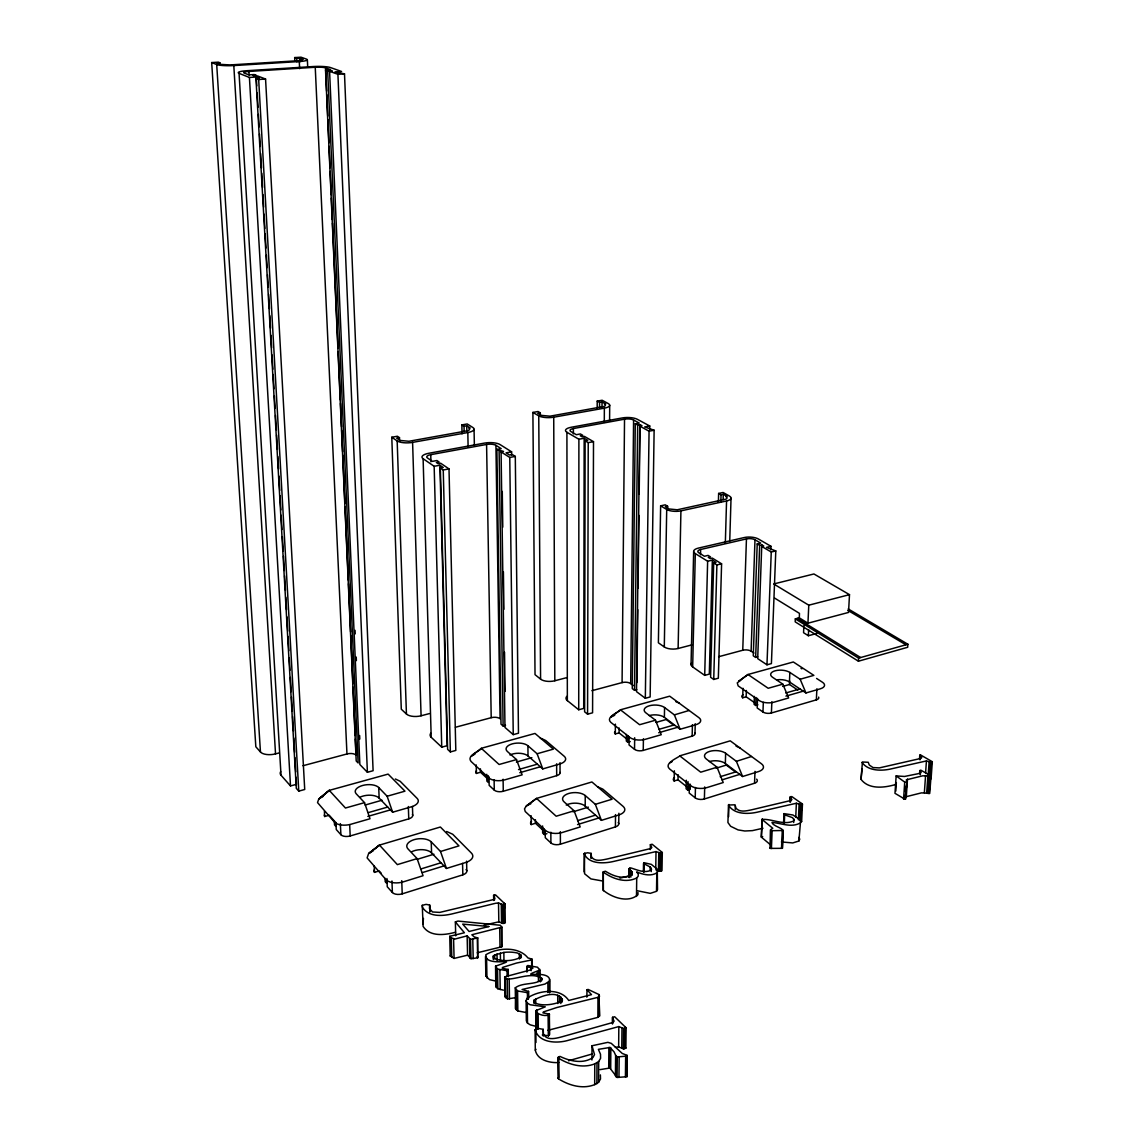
<?xml version="1.0" encoding="UTF-8"?>
<svg xmlns="http://www.w3.org/2000/svg" width="1144" height="1144" viewBox="0 0 1144 1144"><rect width="100%" height="100%" fill="white"/><g stroke="black" fill="none" stroke-linecap="round" stroke-linejoin="round"><path stroke-width="1.5" d="M578.893 439.239L584.155 438.266L583.712 708.408L578.721 709.766L578.893 439.239L566.909 432.26A11.225 3.675 0.1 0 1 571.185 427.27L622.264 417.946A11.025 3.561 0.6 0 1 637.351 419.305L649.735 425.997L649.678 429.572M603.346 881.123L590.962 878.921L584.598 873.759L584.141 853.624L587.601 852.766L591.105 853.367L591.391 856.627C594.637 862.304 602.345 859.916 607.45 858.944L650.836 848.505L651.808 847.532L650.378 844.658L652.18 844.258L662.304 852.494L661.99 870.67L659.859 871.213L655.726 869.74M584.155 438.266L587.744 440.34L585.113 440.826L584.613 711.797L587.573 714.171L592.578 712.798L593.507 441.656L584.427 436.407L582.139 436.836L580.265 435.75L582.725 435.292L580.394 433.948L576.304 434.706L570.842 431.531A6.735 2.202 0.1 0 1 573.387 428.542L624.524 419.176A6.621 2.131 0.6 0 1 633.59 419.991L639.21 423.051L635.277 423.781L632.274 688.602L634.548 690.318L636.793 689.703M584.741 853.024L584.098 871.857M597.568 786.786L602.817 789.131L623.108 806.391A12.083 6.192 -0.4 0 1 618.918 814.914L601.429 820.348L585.213 806.12L585.227 795.538A12.141 6.149 -1.1 0 0 568.711 793.478A12.141 6.149 -1.1 0 0 564.106 801.887L574.102 810.781L580.18 826.94L562.247 832.503A12.341 6.406 -1.6 0 1 545.416 830.329L525.239 811.525L524.495 808.865L526.283 806.048L536.55 798.412L591.906 781.967L612.097 799.213L595.338 804.318L585.227 795.538M586.815 997.153L587.029 989.774L588.087 989.417L599.041 994.579L599.527 1016.115L597.254 1017.531L547.862 1030.344M587.573 714.171L588.231 442.656L585.113 440.826M591.091 858.343L591.105 853.367M591.248 857.928L591.262 854.611M591.948 1059.973L592.02 1045.759L607.864 1042.341L611.282 1043.357L622.25 1053.452L627.026 1055.34L626.912 1076.718L617.088 1077.448L609.866 1068.024L600.028 1069.626M597.182 408.236L597.211 401.115L602.144 400.257L608.208 403.532A10.782 3.389 0.4 0 1 604.361 408.151L604.289 422.408M592.02 1045.759L594.508 1054.582L592.964 1057.514C583.125 1064.277 569.941 1061.203 559.974 1056.398L557.986 1057.456L558.429 1078.806C569.026 1085.427 582.553 1089.488 594.68 1084.626L594.766 1063.863L598.698 1061.503L600.6 1058.3L600.5 1054.239L598.383 1049.348L610.024 1047.461L614.071 1051.894L616.044 1056.155L615.858 1076.819M599.527 407.736L599.556 402.388L597.211 401.115M594.68 1084.626L596.882 1083.554L596.982 1062.79M597.883 1017.331L597.969 997.339L599.628 996.138M596.882 1083.554L598.598 1082.253L598.698 1061.503M599.041 994.579L599.527 1016.115M602.001 407.293L602.03 401.959L599.556 402.388M637.708 890.833L650.278 893.364L656.513 891.319L657.514 889.646L657.285 869.24L651.308 864.364L643.743 862.647L644.143 863.849L650.207 867.009L651.522 869.354L650.879 870.255C644.286 873.515 637.036 869.74 630.63 867.867L629.057 868.696L632.131 872.057L631.216 875.06C622.822 879.793 612.884 875.904 605.433 871.242L603.288 871.785L603.174 890.232C612.069 897.568 628.228 903.388 637.937 894.722L638.009 892.577M603.388 890.718L603.288 871.785M609.595 421.307L609.695 405.233M608.722 1068.024L608.865 1047.446M609.866 1068.024L610.024 1047.461M610.696 1068.496L610.853 1047.918M612.498 1024.037L612.54 1017.302L614.657 1016.744L626.097 1027.784L625.882 1048.119L623.394 1048.862L618.647 1046.903L615.358 1047.346M612.669 1023.294L612.54 1017.302M627.198 739.353L619.076 732.889L615.3 733.962L615.386 724.123M545.23 830.587L545.273 837.708L550.908 842.956A6.964 3.661 -1.6 0 0 560.403 844.186L615.415 826.912L615.515 814.585M615.429 1075.932L615.615 1055.283M619.076 732.889L619.118 727.984M618.761 823.794L618.861 813.255M617.088 1077.448L617.274 1056.784L616.044 1056.155M618.647 1046.903L618.832 1026.568L568.525 1040.254C557.314 1043.657 538.938 1043.256 535.106 1029.729L539.182 1028.57L543.228 1029.357L543.4 1033.747C546.503 1041.154 556.098 1038.323 561.99 1036.793L612.912 1022.464L614.085 1021.149L612.698 1018.246M591.92 690.69L622.079 682.596L624.524 419.176M618.961 1077.448L619.161 1056.77L627.141 1056.055M621.778 1048.204L621.978 1027.87L618.832 1026.568M626.397 734.477L626.326 741.069L627.856 742.284L630.23 741.598M623.394 1048.862L623.609 1028.513L621.978 1027.87M624.638 1048.805L624.853 1028.47L626.097 1027.784M627.856 742.284L627.927 735.692M625.21 1038.795L625.325 1026.94M625.425 1076.962L625.654 1056.298M629.128 736.693L629.043 744.959L634.534 749.349A6.335 3.06 0.2 0 0 643.243 750.407L692.149 736.121A6.22 2.96 1.1 0 0 694.894 733.147M633.347 685.585L630.687 683.583L633.59 419.991M627.026 1055.34L626.912 1076.718M628.957 877.062L629.057 868.696M629.257 877.605L629.343 869.24M629.529 876.476L629.615 868.124M630.844 877.162L630.916 870.47M632.089 875.403L632.131 872.057M634.548 690.318L637.666 425.082L635.277 423.781M634.534 749.349L634.663 737.737M637.666 425.082L640.039 424.638L641.956 425.697L639.753 426.097L636.507 691.648L645.33 698.283L650.149 696.953L654.125 430.23L644.687 426.941L649.735 425.997M636.879 682.582L637.766 609.652M638.037 588.302L638.924 515.372M639.181 494.022L640.039 424.638M636.493 896.453L636.722 877.949L638.18 876.232L638.252 874.116L636.665 871.928C642.914 874.445 650.607 876.647 656.813 872.886L657.829 871.242M643.243 750.407L643.414 738.781M645.33 698.283L649.063 431.188L639.753 426.097M643.386 871.714L643.514 863.377M644.015 872.186L644.143 863.849M650.149 870.341L650.207 867.009M650.307 849.592L650.378 844.658M651.251 871.614L651.293 868.267M667.553 509.809L667.624 506.249L665.265 504.847L660.631 505.834L658.386 642.799L664.292 646.961A9.996 4.319 0.9 0 0 678.12 648.491L691.82 644.901M655.755 868.081L656.027 851.579L613.184 861.532C603.603 863.706 588.674 864.235 584.141 853.624M656.513 891.319L656.813 872.886M658.458 870.727L658.772 852.552L656.027 851.579M659.859 871.213L660.188 853.038L658.772 852.552M664.292 646.961L666.709 509.466L660.631 505.834M660.932 871.185L661.261 852.995L662.304 852.494M664.378 717.345L664.564 707.521A11.054 5.134 0.6 0 0 649.377 705.762A11.054 5.134 0.6 0 0 645.774 712.769L655.512 720.205L661.246 734.705L645.33 739.296A11.211 5.334 0.3 0 1 629.872 737.451L610.81 722.336C604.962 716.888 619.404 712.04 620.763 709.709L669.698 696.181L698.927 717.674A11.011 5.162 1.1 0 1 695.681 724.781L680.122 729.257L664.378 717.345A11.025 5.177 0.5 0 0 649.249 715.572M429.801 911.568L429.672 905.033L426.068 904.375L422.279 905.319L423.108 926.368C429.887 937.093 445.073 935.12 455.569 932.203M687.086 787.029L678.006 779.808L674.145 780.98L674.345 770.784M678.12 648.491L680.923 510.867L726.554 500.972A10.11 3.632 1.6 0 0 729.329 495.981L723.094 492.492L718.632 493.436L718.389 502.302M678.006 779.808L678.12 774.702M686.3 780.222L686.1 788.759L687.773 790.089L690.218 789.346L690.347 784.212M687.773 790.089L687.973 781.538M691.048 664.65L693.65 551.58M689.389 784.455L689.188 793.035L695.209 797.84A6.621 3.346 1.3 0 0 704.389 798.984L754.554 783.24A6.521 3.246 2.2 0 0 756.642 779.15M695.309 553.61L707.635 561.232L712.34 560.117L709.309 674.116L704.704 675.375L692.663 666.909L695.309 553.61A10.439 4.033 1.4 0 1 698.383 548.105L744.129 537.566A10.267 3.904 2 0 1 758.358 538.981L770.999 546.317L770.87 549.878M692.149 736.121L692.42 724.652M694.994 733.533L695.237 723.723M700.514 554.768L700.643 549.492L746.446 538.91A6.163 2.345 2 0 1 754.983 539.768L760.731 543.114L757.214 543.929L753.267 655.827L755.655 657.414L757.728 656.856M695.209 797.84L695.452 787.515M704.704 675.375L707.635 561.232M704.389 798.984L704.704 786.929M712.34 560.117L716.03 562.39L713.67 562.934L710.596 677.262L713.727 679.464L718.332 678.192L721.592 563.806L712.269 558.086L710.224 558.572L708.293 557.385L710.495 556.871L708.093 555.398L704.432 556.256L698.812 552.795A6.263 2.417 1.4 0 1 700.643 549.492M713.727 679.464L716.888 564.922L713.67 562.934M720.849 501.901L721.049 494.794L718.632 493.436M723.122 499.642L723.28 494.322L721.049 494.794M725.325 543.314L726.554 500.972M729.743 541.055L731.03 498.283M725.339 763.477L725.639 753.281A11.554 5.62 1.6 0 0 709.666 751.379A11.554 5.62 1.6 0 0 706.377 759.073L717.045 767.224L723.222 782.539L706.892 787.601A11.726 5.863 1.3 0 1 690.604 785.599L669.698 769.025C663.148 763.334 678.306 757.7 680.036 755.755L730.244 740.84L761.432 763.777A11.526 5.663 2.2 0 1 758.529 771.571L742.585 776.519L725.339 763.477A11.54 5.663 1.6 0 0 709.423 761.546M762.991 828.242L752.394 830.63L744.816 831.002L738.094 829.915L730.644 826.283L727.927 822.536L728.471 805.019L735.049 804.804L735.735 807.764C739.253 812.755 746.245 810.896 751.236 809.895L791.076 800.442L791.877 799.556L790.175 796.953L791.834 796.581L802.459 804.089L801.644 821.564L800.714 822.035L801.515 804.547L802.459 804.089M728.585 816.73L728.971 804.475M735.249 809.437L735.363 805.934M718.604 656.727L742.756 650.25L746.446 538.91M754.711 702.773L746.145 696.796L742.685 697.783L742.999 688.288M746.145 696.796L746.36 690.476M753.91 653.038L751.107 651.179L754.983 539.768M755.655 657.414L759.659 545.359L757.214 543.929M754.382 696.396L754.096 704.361L755.712 705.476L757.9 704.847M755.712 705.476L755.998 697.511M759.659 545.359L761.775 544.859L757.7 658.644L766.966 664.807L771.413 663.591L775.789 550.936L766.48 547.375L770.999 546.317M757.528 698.369L757.171 707.95L762.962 711.997A6.063 2.803 2.4 0 0 771.413 712.984L816.358 699.856A5.977 2.717 3.1 0 0 818.618 697.111M754.554 783.24L754.983 771.342M762.962 711.997L763.32 702.387M766.966 664.807L771.256 552.009L761.761 546.474L763.734 546.003L761.775 544.859M770.713 844.973L761.332 837.122L762.018 819.433C771.828 818.618 783.383 825.568 793.421 821.077L794.136 820.091L792.535 817.66L784.67 814.828L784.026 813.641L792.949 815L799.885 819.633L800.543 821.592L798.884 840.997L792.735 842.928L781.366 841.941M761.332 837.122L762.333 819.032M771.413 712.984L771.857 701.758M782.854 831.474L782.382 848.319L770.398 848.405L770.584 829.657L772.772 828.285L762.018 819.433M770.398 848.405L770.584 829.657M771.413 848.533L772.129 830.701L771.113 830.558M781.524 848.333L782.281 830.501C784.441 828.728 772.386 825.896 771.986 822.422C780.98 823.122 791.09 827.827 799.699 823.265M782.382 848.319L783.154 830.058M816.601 678.435L822.479 682.267A10.568 4.748 3.1 0 1 820.262 688.831L805.962 692.949L789.446 681.938L789.846 672.443A10.596 4.719 2.6 0 0 775.117 670.799A10.596 4.719 2.6 0 0 772.572 677.277L782.811 684.155L788.631 697.954L774.016 702.173A10.739 4.905 2.4 0 1 759.03 700.457L738.152 685.871L737.265 682.868L740.626 680.308M783.554 823.237L784.026 813.641M797.826 690.061L789.489 684.498L789.632 680.923M784.284 823.637L784.67 814.828M849.491 594.651L808.779 605.19L773.701 583.969L813.927 573.973L849.491 594.651L848.533 612.44L807.95 623.194L799.298 617.846L795.323 618.89L795.194 621.864L858.415 661.203L907.678 647.275L907.878 644.244L848.204 608.937M789.946 802.159L790.175 796.953M790.261 801.072L790.418 797.582M790.59 801.787L790.819 796.567M799.298 617.846L799.484 613.384L774.645 598.112M793.693 822.493L793.85 818.961M803.874 625.582L803.56 632.718L808.365 635.735L816.802 633.461M795.752 817.216L796.381 803.245L756.985 812.24C747.518 814.285 733.933 814.456 728.471 805.019M798.383 819.862L799.098 804.132L796.381 803.245M807.95 623.194L808.779 605.19M799.77 820.319L800.5 804.575L799.098 804.132M808.365 635.735L808.636 629.772M801.401 810.51L801.729 803.517M816.358 699.856L816.887 688.788M858.415 661.203L858.586 658.115L795.323 618.89M895.723 784.484C884.641 787.773 868.897 789.803 861.046 779.364L862.433 761.99L868.253 762.29L869.268 764.993L872.986 767.567L879.307 767.896L921.063 758.372L921.721 757.557L920.334 754.811L932.317 761.718L931.102 778.563L930.272 778.978M862.033 768.739L861.046 779.364M931.059 776.004L922.693 775.818L906.291 779.851L906.949 781.81L905.119 799.313L894.98 793.321L896.152 775.918L904.504 776.461L918.146 773.716L920.977 772.5L920.033 770.484L920.92 770.198L931.059 776.004L929.714 793.407L921.492 792.864L905.147 796.953M895.809 791.076L896.353 782.553M903.574 799.227L904.718 782.096L896.152 775.918M905.49 791.82L905.834 786.686M905.119 799.313L906.949 781.81M906.291 786.157L905.791 798.941M906.348 796.11L907.492 779.021M919.547 758.501L919.776 755.154M919.847 759.101L920.091 755.741M919.99 759.831L920.334 754.811M919.805 773.873L920.033 770.484M920.334 774.731L920.448 771.228M924.366 792.577L925.567 775.546M925.61 772.715L926.44 760.932L890.032 769.14C880.68 771.085 868.153 770.899 862.018 762.476M926.654 793.064L927.87 776.032M928.17 775.232L929.128 761.747L926.44 760.932M928.099 793.55L929.328 776.504M929.557 775.646L930.515 762.161L929.128 761.747M929.171 793.564L930.401 776.519M930.515 775.618L931.488 762.133L932.317 761.718M429.643 906.405L429.486 908.608L432.532 911.982L439.782 912.397L493.493 899.584L494.666 898.512L493.607 895.352L495.567 894.908L505.004 903.96L505.291 922.865L502.974 923.465L498.827 921.849L484.069 925.124M549.506 992.706L549.606 979.421C547.461 969.24 515.715 979.207 539.625 970.155L537.594 967.238L527.827 965.507L526.841 966.165L526.812 971.742M549.435 981.137L544.973 984.054L522.079 989.503L528.542 991.462L527.784 992.72L517.588 990.99L515.258 987.83C522.579 982.224 534.491 985.241 541.984 979.693L542.127 978.735C532.546 971.528 518.16 979.049 507.25 979.121L504.69 976.862L529.786 970.126L532.975 968.053L526.769 966.823M542.299 1034.948L548.405 1035.763L549.492 1034.362L549.392 1014.142L542.942 1012.84L543.414 1011.911L556.856 1007.521L597.969 997.339M536.107 1028.356L536.078 1010.581L545.288 1006.82L530.101 1004.761L527.298 1003.031L526.126 1000.757L526.812 998.483C537.995 990.346 560.188 987.215 568.711 1000.471L591.505 994.651L587.029 989.774M549.392 1014.142L549.306 1014.828C545.559 1016.473 538.609 1015.114 535.964 1011.539M455.712 935.821L455.369 921.892L457.986 921.077L500.257 925.239L501.901 927.112L471.843 934.762L474.245 936.922L477.777 937.966L477.692 957.843L470.985 958.701L467.581 955.168L454.082 958.415L450.207 955.984L450.822 955.383M455.369 921.892L464.407 932.76L449.749 936.292L451.294 937.88L454.926 939.052L467.138 935.849L470.556 939.353L477.777 937.966M532.246 959.83L516.545 963.048L502.631 967.395L502.159 968.267L508.251 969.511L507.264 970.77L497.526 969.068L495.567 966.151C522.236 956.842 492.606 966.137 486.586 958.357L485.842 954.754C497.583 947.518 518.747 946.174 527.899 957.9L532.031 959.158L532.317 966.952M503.446 990.161L497.854 988.774L495.895 985.828M496.253 981.18L489.475 979.636L485.871 976.032L485.986 961.847M769.769 847.904L770.899 847.218M493.293 956.026L493.493 958.272C501.901 961.789 513.513 961.403 521.364 956.899L520.677 954.668L517.317 952.981A24.582 14.329 -3.5 0 0 503.846 952.423L494.666 954.983L493.293 956.026L493.35 959.587M534.062 1000.099L534.248 1002.716C542.699 1006.634 553.481 1004.518 561.876 1001.4L562.505 1000.185C557.972 989.717 541.469 995.881 534.062 1000.099L534.091 1003.445M798.884 840.997L799.727 839.296L799.07 837.308M598.598 1082.253L600.5 1078.992L600.385 1074.902M558.744 1062.547C549.849 1063.119 537.322 1060.231 535.292 1050.135L536.021 1049.32M387.13 796.238L404.962 791.176L388.131 774.102L329.272 790.375L318.747 799.113L317.517 802.573L334.434 822.093A12.541 6.263 -5.4 0 0 350.908 824.252L370.012 818.746L364.521 802.645L356.242 793.822A12.312 6.02 -4.7 0 1 362.548 785.499A12.312 6.02 -4.7 0 1 378.721 787.53L387.13 796.238L392.635 812.211L411.268 806.835A12.241 6.077 -4.2 0 0 417.145 798.398L400.171 781.295L395.352 778.978M477.234 952.78L501.73 946.803L501.901 927.112M558.072 1078.163L558.83 1077.391L558.758 1056.684M537.108 753.753L553.381 749.134L535.02 733.447L481.624 748.205C480.151 751.179 466.037 755.44 471.056 761.461L488.788 777.877A11.797 5.791 -2.4 0 0 504.747 779.865L522.136 774.846L516.502 759.587L507.407 751.508A11.612 5.563 -1.9 0 1 512.255 743.872A11.612 5.563 -1.9 0 1 527.927 745.759L537.108 753.753L542.771 768.897L559.759 763.992A11.554 5.62 -1.3 0 0 564.207 756.27L545.745 740.554L541.684 738.609M440.526 851.494L458.973 845.874L440.383 827.012L379.479 845.101L368.568 853.696L367.11 857.9L385.843 879.507A13.127 6.964 -5 0 0 403.274 881.867L423.051 875.718L417.117 858.615L407.965 848.877A12.884 6.692 -4.3 0 1 414.142 839.653A12.884 6.692 -4.3 0 1 431.231 841.87L440.526 851.494L446.46 868.453L465.737 862.476A12.798 6.75 -3.6 0 0 471.442 853.124L452.709 834.248L446.661 831.502M422.88 924.28L423.452 918.432M319.104 798.769L329.272 790.375L345.445 808.021L364.521 802.645M369.126 853.181L379.479 845.101L397.354 864.621L417.117 858.615M471.442 756.055L474.903 754.168M319.419 798.512L329.272 790.375M574.102 810.781L556.184 816.23L536.55 798.412L526.283 806.048M471.585 755.955L481.281 748.305L499.113 764.492L516.502 759.587M669.941 762.819L672.086 761.661M610.71 717.159L614.7 715.257M369.297 853.038L379.479 845.101M611.039 716.931L620.448 709.809L639.596 724.71L655.512 720.205M369.469 852.895L373.158 850.864M319.648 798.298L323.066 796.438M516.116 997.568L507.536 998.941L504.99 996.653L505.905 996.052M526.926 805.548L530.845 803.76M742.985 694.794L742.799 694.894A5.977 2.731 2.1 0 0 741.956 696.925L742.685 697.783M636.722 877.949C625.897 883.454 612.769 878.921 603.503 872.271M422.279 905.319L422.508 907.378C428.499 917.03 442.056 916.215 451.737 913.984L495.481 903.302L498.512 902.945L502.674 904.546L505.004 903.96M386.944 878.535L387.258 886.757L392.392 892.52A7.407 3.99 -5.1 0 0 402.216 893.85L462.834 874.831A7.236 3.861 -3.8 0 0 466.066 869.483M594.766 1063.863C582.596 1068.653 569.026 1064.649 558.343 1058.086L557.986 1057.456M542.613 825.954L542.656 833.046L544.229 834.505L546.904 833.676M422.308 872.615L444.015 865.894M577.548 824.567L598.77 818.003M722.021 779.865L739.753 774.374M421.006 868.925L441.012 862.762M577.577 820.663L595.495 815.143M720.177 776.719L736.278 771.757M717.045 767.224L700.714 772.186L679.722 755.855M725.639 753.281L736.393 761.332L751.465 756.499M374.474 869.626A7.293 3.847 -5.3 0 0 373.988 871.142L374.474 872.371L379.136 870.941L381.352 873.401M416.974 859.401L433.919 854.239M531.588 821.206A6.864 3.546 -1.9 0 0 530.601 823.451L531.216 824.567L535.463 823.265L542.728 830.029M573.001 811.825L588.359 807.135M716.244 768.139L726.311 765.064L735.735 772.2M335.907 822.407L336.264 829.529L340.898 834.734A7.079 3.589 -5.5 0 0 350.193 835.964L408.766 818.861A6.921 3.489 -4.3 0 0 412.426 814.428M489.017 776.79L489.16 785.37L494.279 790.132A6.664 3.318 -2.4 0 0 503.274 791.262L556.685 775.675A6.535 3.217 -1.4 0 0 560.002 772.429M367.825 816.401L390.419 809.895M519.748 772.701L540.34 766.766M658.687 732.732L677.548 727.312M785.928 696.124L803.26 691.148M368.368 812.597L387.702 807.063M518.518 769.569L537.38 764.163M658.973 729.329L674.374 724.91M785.771 692.992L799.928 688.931M568.568 1060.76L591.963 1054.053M324.338 814.943A6.978 3.461 -5.6 0 0 324.281 815.4L324.682 816.516L329.186 815.229L334.906 821.606M365.108 805.033L382.024 800.228M476.476 770.756A6.564 3.203 -2.6 0 0 475.847 772.4L476.39 773.415L480.509 772.257L488.059 779.264M516.402 762.061L531.86 757.671M655.955 722.422L666.165 719.519L674.116 725.539M782.682 686.429L789.489 684.498M858.586 658.115L907.878 644.244M664.564 707.521L674.374 714.871L689.088 710.481M782.811 684.155L768.196 688.273L748.004 674.502L738.824 681.195L748.004 674.502L793.321 661.976L813.856 675.36L800.156 679.236L789.846 672.443M296.024 777.205L296.439 784.326L290.505 785.942L281.024 775.246L239.067 73.359L249.421 77.449L256.285 77.005L259.402 78.221L255.956 78.45L296.296 788.33L298.77 791.119L304.719 789.489L265.565 79.05L257.672 75.99L253.053 75.547L256.256 75.332L254.225 74.546L248.906 74.889L244.172 73.044A8.151 1.216 -0.4 0 1 248.934 71.443L315.243 67.253A7.936 1.187 -0.1 0 1 325.582 67.868L330.616 69.641L325.525 69.97L356.199 760.974L358.129 762.962L327.656 70.742L325.525 69.97M327.656 70.742L332.446 71.157L329.586 71.328L359.859 764.521L367.396 772.286L373.101 770.713L344.501 73.874L335.02 71.886L341.555 71.471L330.444 67.553A13.227 1.973 -0.1 0 0 313.227 66.538L247.032 70.699A13.585 2.031 -0.4 0 0 239.067 73.359M511.64 455.369L511.597 451.823L500.028 444.558A11.597 3.861 -0.8 0 0 484.484 443.1L428.714 453.296A11.84 3.975 -1.5 0 0 423.108 458.715L434.162 466.294L439.925 465.222L443.228 467.481L440.354 468.01L447.619 749.363L450.364 751.937L455.812 750.435L449.006 468.897L440.626 463.206L438.109 463.677L436.379 462.505L439.067 462.004L436.908 460.531L432.446 461.361L427.398 457.929A7.107 2.388 -1.5 0 1 430.745 454.668L486.586 444.444A6.95 2.317 -0.8 0 1 495.924 445.316L501.186 448.634L496.882 449.42L501 724.166L503.117 726.011L505.562 725.353M496.882 449.42L503.489 451.494L501.086 451.937L504.99 727.455L513.241 734.634L518.475 733.19L515.301 456.399L512.298 454.511L509.538 455.026L506.091 452.852L511.597 451.823M430.745 733.275A11.211 5.248 -3.1 0 0 431.202 737.279L441.741 747.161L447.19 745.673L439.925 465.222M302.96 765.736L346.961 753.967A6.964 3.289 -4.7 0 1 356.07 755.097L355.355 739.038M455.441 727.269L491.205 717.688A6.592 3.06 -2.1 0 1 500.071 718.747L495.924 445.316M294.852 61.147L294.666 57.586L303.231 59.288L302.202 59.817A7.765 1.115 -0.2 0 1 299.885 60.618L229.93 64.936L220.048 64.336L216.96 63.12L220.277 62.92L218.332 62.162L211.683 62.562L255.827 746.76L260.46 751.994A11.655 5.362 -5.8 0 0 275.532 753.882L278.993 752.981M399.599 441.226L399.485 437.68L397.397 436.25L391.791 437.237L401.287 709.194L406.435 714.028A10.982 5.005 -3.3 0 0 421.078 715.786L429.5 713.57M540.34 416.402L540.311 412.841L538.038 411.525L532.904 412.426L535.02 674.66L540.583 679.136A10.439 4.647 -1 0 0 554.811 680.766L566.838 677.62M619.976 878.149L630.373 875.589M716.888 564.922L721.592 563.806M771.256 552.009L775.789 550.936M667.624 506.249L665.308 506.735L669.04 508.966L677.248 509.781L725.982 499.127A6.063 2.188 1.6 0 0 726.883 497.511L725.982 496.711L727.098 496.467L723.28 494.322M440.354 468.01L443.243 469.984L449.006 468.897M501.086 451.937L509.766 457.443L515.301 456.399M588.231 442.656L593.507 441.656M649.063 431.188L654.125 430.23M391.791 437.237L397.168 440.926A11.583 3.775 -1.6 0 0 412.598 442.385L467.824 432.532A11.34 3.675 -1 0 0 472.872 427.513L467.224 423.966L461.861 424.91L462.047 433.819M532.904 412.426L538.752 415.844A10.982 3.504 -0.1 0 0 553.725 417.202L604.361 408.151M399.485 437.68L396.682 438.166L399.985 440.426L408.908 441.269L467.896 430.673A6.807 2.202 -1 0 0 469.541 429.043L468.826 428.228L470.184 427.985L466.723 425.811L464.035 426.297L461.861 424.91M540.311 412.841L537.737 413.299L541.341 415.386L549.992 416.173L604.075 406.449A6.478 2.031 0.4 0 0 605.319 404.947L604.504 404.189L605.734 403.975L602.03 401.959M761.647 836.722L762.691 836.621M255.956 78.45L258.673 79.508L265.565 79.05M329.586 71.328L337.923 74.303L344.501 73.874M211.683 62.562L216.702 64.536A13.285 1.931 -0.4 0 0 233.805 65.566L299.285 61.547A12.942 1.873 -0.2 0 0 306.406 59.102L301.015 57.2L294.666 57.586M623.609 1028.513L624.853 1028.47M660.188 853.038L661.261 852.995M800.5 804.575L801.515 804.547M930.515 762.161L931.488 762.133M772.129 830.701L782.281 830.501M617.274 1056.784L619.161 1056.77M904.718 782.096L906.277 782.181M526.154 1012.526L517.846 1010.938L515.572 1008.736L515.958 991.977M541.226 738.481L540.383 738.309M535.063 1026.096L530.301 1024.867L527.513 1023.122L526.34 1020.82L526.126 1000.757M675.661 701.529L679.279 703.174M736.05 746.117L739.939 747.919M477.034 956.727L478.178 957.299M801.029 668.368L801.901 668.854M847.804 610.353L905.905 644.787M797.311 618.375L860.617 657.543M930.358 778.034L931.102 778.563M566.838 696.338A10.653 4.876 -0.7 0 0 567.352 700.628L578.721 709.766M800.929 820.992L801.644 821.564M509.952 754.954A11.597 5.606 -1.9 0 1 528.013 755.969L542.771 768.897M674.145 780.98L673.401 779.951A6.521 3.246 0.9 0 1 674.502 777.548M615.3 733.962L614.657 733.032A6.235 2.96 -0.1 0 1 614.8 731.874M378.721 787.53L379.15 798.112L392.635 812.211M431.231 841.87L431.56 852.881L446.46 868.453M625.11 1047.275L625.882 1048.119M501.544 944.844L502.202 946.303M800.156 679.236L805.962 692.949M736.393 761.332L742.585 776.519M674.374 714.871L680.122 729.257M595.338 804.318L601.429 820.348M216.702 64.536L260.46 751.994M233.805 65.566L275.532 753.882M249.421 77.449L290.505 785.942M248.934 71.443L249.149 75.004M258.673 79.508L298.77 791.119M256.285 77.005L256.785 85.914M257.2 93.036L258.001 107.293M258.415 114.414L259.116 126.884M259.516 134.02L260.231 146.489M260.632 153.611L261.447 167.868M261.747 173.216L262.562 187.473M262.963 194.594L263.663 207.064M264.078 214.185L264.879 228.442M265.179 233.791L265.994 248.048M266.395 255.169L267.11 267.639M267.51 274.774L268.225 287.244M268.625 294.365L269.426 308.623M269.841 315.744L270.542 328.214M270.956 335.349L271.657 347.819M272.058 354.94L272.873 369.197M273.173 374.546L273.988 388.803M274.388 395.924L275.089 408.394M275.504 415.529L276.305 429.772M276.619 435.12L277.42 449.377M277.82 456.499L278.535 468.968M278.936 476.104L279.751 490.361M280.051 495.695L280.866 509.952M281.167 515.301L281.967 529.558M282.382 536.679L283.183 550.936M283.483 556.27L284.298 570.527M284.599 575.875L285.414 590.132M285.814 597.254L286.529 609.723M286.93 616.859L287.73 631.102M288.045 636.45L288.846 650.707M289.26 657.829L289.961 670.298M290.361 677.434L291.177 691.691M291.477 697.025L292.292 711.282M292.592 716.63L293.393 730.887M293.808 738.009L294.609 752.266M294.923 757.614L295.724 771.857M324.41 811.225L324.682 816.516M299.928 58.129L300.1 61.69M299.285 61.547L299.642 68.683M335.65 822.808L335.821 826.354L334.534 824.91L334.348 821.363M296.739 58.315L296.925 61.876M307.364 59.817L307.707 66.938M340.354 823.623L340.898 834.734M315.243 67.253L346.961 753.967M349.678 824.838L350.193 835.964M325.582 67.868L326.612 91.077M326.769 94.637L327.727 116.059M327.885 119.634L328.914 142.843M329.072 146.403L330.015 167.825M330.173 171.4L331.202 194.609M331.36 198.169L332.318 219.591M332.475 223.166L338.023 348.119M338.181 351.68L340.311 399.885M340.469 403.446L341.498 426.655M341.656 430.23L342.614 451.651M342.771 455.212L344.902 503.417M345.059 506.978L348.319 580.165M348.477 583.74L350.607 631.931M350.765 635.506L352.91 683.697M353.067 687.272L355.198 735.463M337.923 74.303L367.396 772.286M355.055 630.315L355.212 633.89M356.227 657.056L356.385 660.631M359.631 735.506L359.788 739.067M374.202 865.851L374.474 872.371M386.515 879.965L386.643 883.239L385.213 881.652L385.085 878.377M391.949 880.966L392.392 892.52M401.744 880.651L402.216 893.85M397.168 440.926L406.435 714.028M408.337 806.52L408.766 818.861M412.441 806.52L412.741 815.314M429.672 905.033L429.887 911.925M412.598 442.385L421.078 715.786M423.108 458.715L431.202 737.279M434.162 466.294L441.741 747.161M430.745 454.668L430.945 461.776M443.243 469.984L450.364 751.937M453.582 939.052L454.082 958.415M451.294 937.88L451.794 957.228M449.749 936.292L450.207 955.984M470.556 939.353L470.985 958.701M469.44 938.809L469.884 958.157M466.595 861.16L466.809 870.899M467.138 935.849L467.581 955.168M462.562 863.434L462.834 874.831M467.824 432.532L468.111 446.803M466.723 425.811L466.838 431.159M477.291 938.495L477.692 957.843M464.035 426.297L464.149 431.646M472.772 939.295L473.201 958.643M486.586 958.357L486.958 977.934M485.499 956.47L485.871 976.032M474.059 429.357L474.374 445.359M480.437 768.854L480.509 772.257M476.219 764.921L476.39 773.415M494.422 894.894L494.523 900.013M486.586 444.444L491.205 717.688M495.567 966.151L495.767 986.729M493.607 895.352L493.693 900.485M494.666 954.983L494.723 958.529M488.188 775.618L488.316 782.453L486.886 781.137L486.772 774.302M501.258 904.017L501.558 922.922M501.429 927.612L501.73 946.803M500.357 953.038L500.457 960.131M499.699 928.013L500.014 947.218M499.899 969.869L500.214 989.589M498.512 902.945L498.827 921.849M497.526 969.068L497.854 988.774M494.108 779.808L494.279 790.132M497.011 953.982L497.125 961.089M496.024 968.024L496.353 987.715M502.273 491.434L502.774 527.141M503.403 571.785L503.932 609.28M504.533 652.137L505.09 691.419M509.194 979.221L509.48 999.041M508.251 969.511L508.336 976.075M508.108 969.411L508.265 976.719M507.493 970.713L507.564 975.646M507.264 970.77L507.335 975.689M507.25 979.121L507.536 998.941M499.113 450.836L503.117 726.011M503.103 779.221L503.274 791.262M504.39 903.274L504.461 908.422M505.348 977.92L505.648 997.725M503.818 904.518L504.104 923.423M504.69 976.862L504.99 996.653M503.846 952.423L503.946 959.516M502.674 904.546L502.974 923.465M517.588 990.99L517.846 1010.938M509.766 457.443L513.241 734.634M516.087 989.932L516.33 1009.88M515.258 987.83L515.572 1008.736M527.427 992.749L527.498 999.413M526.984 966.937L527.026 971.842M527.298 1003.031L527.513 1023.122M520.677 954.668L520.72 958.214M519.333 953.71L519.39 959.029M535.106 1029.729L535.292 1050.135M531.145 815.744L531.216 824.567M532.031 959.158L532.089 966.28M531.645 960.431L531.703 965.779M531.116 967.395L531.145 970.684M527.927 745.759L528.013 755.969M528.542 991.462L528.542 998.784M528.371 991.405L528.414 996.395M527.784 992.72L527.856 999.37M543.228 1029.357L543.271 1036.149M538.752 415.844L540.583 679.136M541.469 977.677L541.498 980.98M540.311 976.933L540.34 981.881M539.739 969.24L539.782 975.803M539.625 970.155L539.668 975.088M538.795 970.984L538.824 975.904M538.424 976.39L538.466 981.337M538.152 1013.67L538.281 1028.828M537.208 971.714L537.237 975.003M535.435 819.747L535.463 823.265M536.951 1009.709L537.094 1028.199M536.607 1012.597L536.736 1029.428M536.078 1010.581L536.236 1029.071M535.678 998.841L535.721 1003.86M535.85 1028.928L535.964 1042.513M549.606 979.421L549.678 992.62M549.192 1014.042L549.42 1035.048M548.562 1015.472L548.677 1035.706M548.291 1015.529L548.405 1035.763M547.89 982.682L547.947 992.606M544.187 829.171L544.229 834.505M558.343 1058.086L558.429 1078.806M557.714 995.209L557.757 1003.545M556.642 763.792L556.685 775.675M553.725 417.202L554.811 680.766M550.85 832.231L550.908 842.956M562.147 998.669L562.162 1002.015M560.36 831.674L560.403 844.186M560.017 762.676L560.045 772.844M560.803 996.882L560.817 1003.545M559.487 995.895L559.516 1002.559M573.387 428.542L573.387 433.876M566.909 432.26L567.352 700.628M680.923 510.867A10.267 3.747 1.1 0 1 666.709 509.466M692.663 666.909A10.21 4.504 1.3 0 1 691.634 662.919M742.756 650.25A6.035 2.631 2 0 1 751.107 651.179M777.191 679.793A10.568 4.762 2.6 0 1 789.446 681.938M618.203 822.45A6.835 3.546 -0.5 0 1 615.415 826.912M566.237 805.047A12.112 6.192 -1.1 0 1 585.213 806.12M622.079 682.596A6.278 2.831 0.1 0 1 630.687 683.583M281.024 775.246A11.883 5.62 -5.7 0 1 280.666 771.642M411.74 851.722A12.856 6.735 -4.4 0 1 431.56 852.881M360.303 797.053A12.298 6.063 -4.8 0 1 379.15 798.112M488.831 926.511L469.111 931.488L462.719 924.123L488.831 926.511"/></g></svg>
